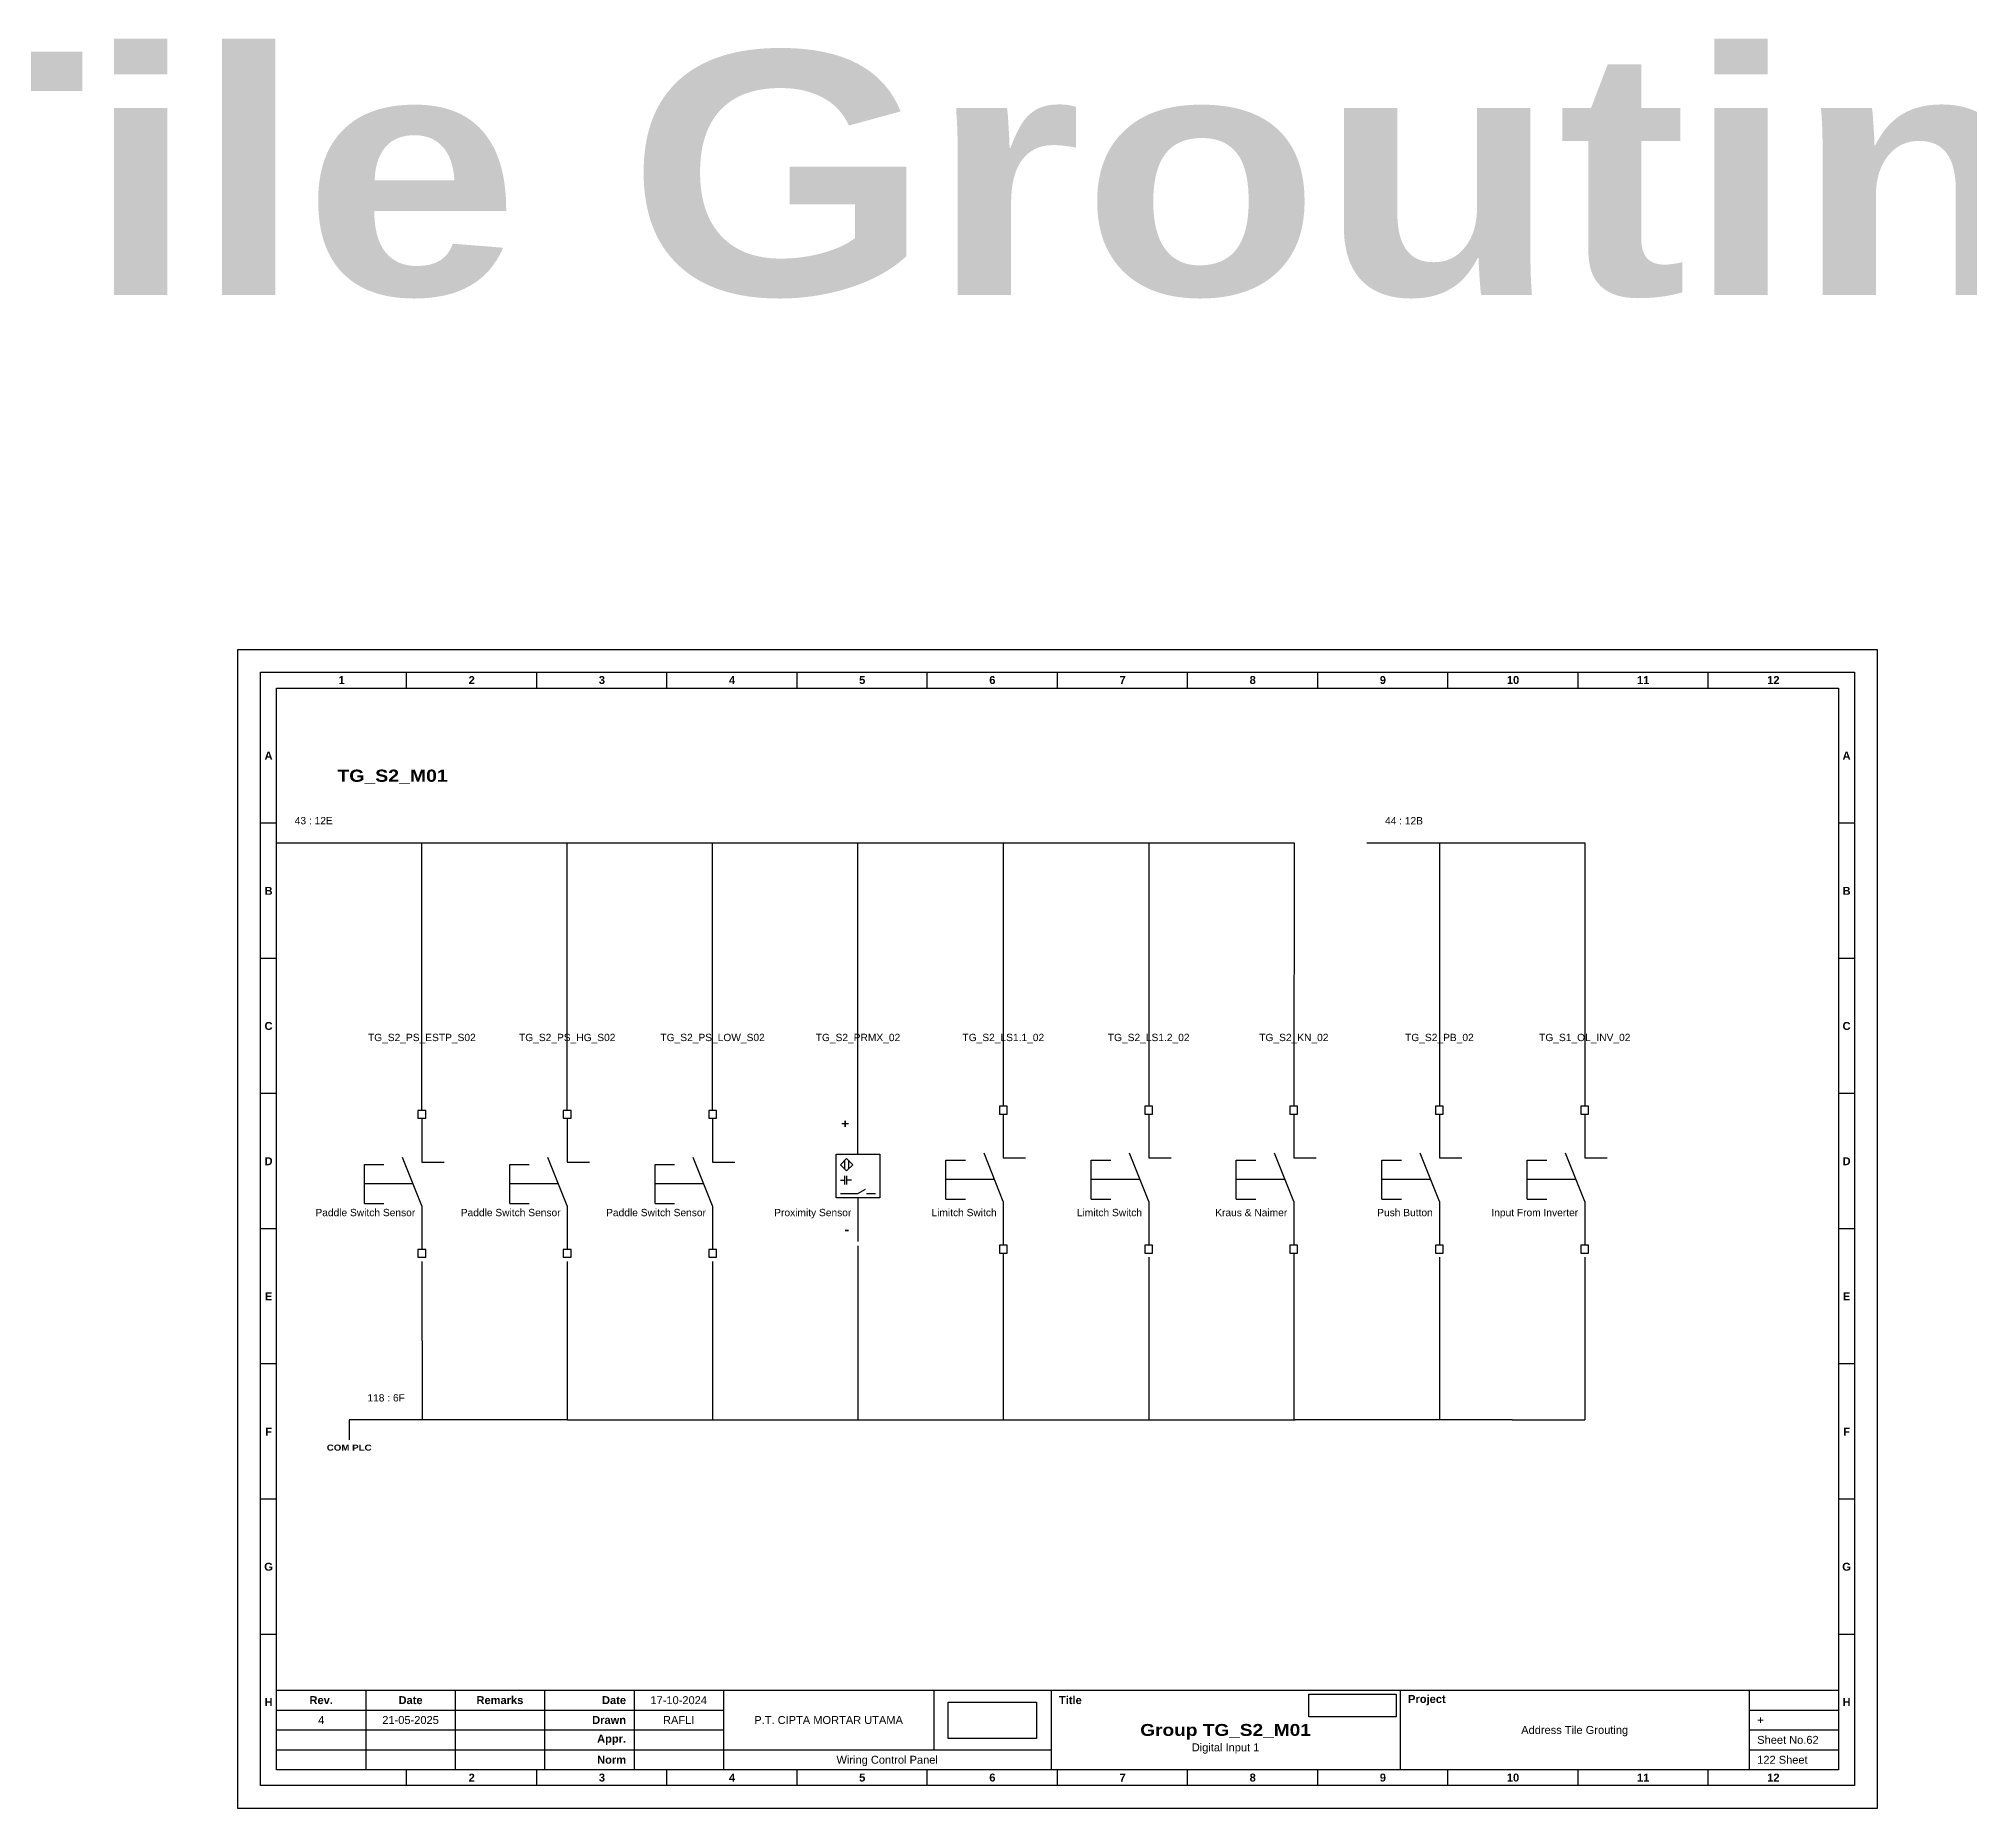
# Model space of a CAD drawing. Header units: centimetres. Extents: x 2030 to 3543, y 1923 to 3402.
# Drawn here: x 2618.3 to 2935.5, y 3111.6 to 3402.3 of the extents above; entities that cross this region are included whole.
import ezdxf
from ezdxf.enums import TextEntityAlignment as Align

# ---------------------------------------------------------------- set-up
doc = ezdxf.new("R2010")
doc.units = ezdxf.units.CM
doc.header["$MEASUREMENT"] = 0
doc.styles.add('Bold', font='ariblk.ttf', dxfattribs={"height": 25.4})
doc.styles.get("Standard").update_dxf_attribs({"font": 'arial.ttf'})
picture_1 = doc.add_image_def('image1.png', size_in_pixel=(2048, 847))
picture_2 = doc.add_image_def('image2.png', size_in_pixel=(2092, 542))

# ---------------------------------------------------------------- blocks, each defined once
blk = doc.blocks.new('KOP MU PROJECT')
at = {"color": 6, "ltscale": 50}
for p, q in [((27.74, 184.05), (27.74, 186.66)), ((49.13, 184.05), (49.13, 186.66)), ((70.51, 184.05), (70.51, 186.66)), ((91.89, 184.05), (91.89, 186.66)), ((113.27, 184.05), (113.27, 186.66)), ((134.66, 184.05), (134.66, 186.66)), ((156.04, 184.05), (156.04, 186.66)), ((177.42, 184.05), (177.42, 186.66)), ((198.8, 184.05), (198.8, 186.66)), ((220.19, 184.05), (220.19, 186.66)), ((241.57, 184.05), (241.57, 186.66)), ((6.36, 161.84), (3.75, 161.84)), ((265.59, 161.84), (262.98, 161.84)), ((6.36, 139.63), (3.75, 139.63)), ((265.59, 139.63), (262.98, 139.63)), ((6.36, 117.42), (3.75, 117.42)), ((265.59, 117.42), (262.98, 117.42)), ((6.36, 95.22), (3.75, 95.22)), ((265.59, 95.22), (262.98, 95.22)), ((6.36, 73.01), (3.75, 73.01)), ((265.59, 73.01), (262.98, 73.01)), ((6.36, 50.8), (3.75, 50.8)), ((265.59, 50.8), (262.98, 50.8)), ((6.36, 28.59), (3.75, 28.59)), ((265.59, 28.59), (262.98, 28.59)), ((27.74, 3.75), (27.74, 6.36)), ((49.13, 3.75), (49.13, 6.36)), ((70.51, 3.75), (70.51, 6.36)), ((91.89, 3.75), (91.89, 6.36)), ((113.27, 3.75), (113.27, 6.36)), ((134.66, 3.75), (134.66, 6.36)), ((156.04, 3.75), (156.04, 6.36)), ((177.42, 3.75), (177.42, 6.36)), ((198.8, 3.75), (198.8, 6.36)), ((220.19, 3.75), (220.19, 6.36)), ((241.57, 3.75), (241.57, 6.36))]:
    blk.add_line(p, q, dxfattribs=at)
at = {"ltscale": 50}
for p, q in [((6.36, 19.41), (262.98, 19.41)), ((21.04, 19.41), (21.04, 6.36)), ((35.72, 19.41), (35.72, 6.36)), ((50.41, 19.41), (50.41, 6.36)), ((65.09, 19.41), (65.09, 6.36)), ((79.77, 19.41), (79.77, 6.36)), ((114.35, 19.41), (114.35, 9.62)), ((133.6, 19.41), (133.6, 6.36)), ((190.95, 19.41), (190.95, 6.36)), ((248.3, 19.41), (248.3, 6.36)), ((6.36, 16.15), (79.77, 16.15)), ((248.3, 16.15), (262.98, 16.15)), ((6.36, 12.89), (79.77, 12.89)), ((248.3, 12.89), (262.98, 12.89)), ((6.36, 9.62), (133.6, 9.62)), ((248.3, 9.62), (262.98, 9.62))]:
    blk.add_line(p, q, dxfattribs=at)
at = {"color": 1, "ltscale": 50}
blk.add_lwpolyline([(269.34, 0), (0, 0), (0, 190.41), (269.34, 190.41)], close=True, dxfattribs=at)
at = {"color": 6, "ltscale": 50}
for points in [[(265.59, 3.75), (3.75, 3.75), (3.75, 186.66), (265.59, 186.66)], [(262.98, 6.36), (6.36, 6.36), (6.36, 184.05), (262.98, 184.05)]]:
    blk.add_lwpolyline(points, close=True, dxfattribs=at)
at = {"ltscale": 50, "char_height": 1.305, "attachment_point": 4}
for s, width, heights, insert in [('\\pxqc;{\\fArial|b1|i0|c0|p34;1}', 21.3825, [2.51], (6.36, 185.36)), ('\\pxqc;{\\fArial|b1|i0|c0|p34;2}', 21.3825, [2.51], (27.74, 185.36)), ('\\pxqc;{\\fArial|b1|i0|c0|p34;3}', 21.3825, [2.51], (49.13, 185.36)), ('\\pxqc;{\\fArial|b1|i0|c0|p34;4}', 21.3825, [2.51], (70.51, 185.36)), ('\\pxqc;{\\fArial|b1|i0|c0|p34;5}', 21.3825, [2.51], (91.89, 185.36)), ('\\pxqc;{\\fArial|b1|i0|c0|p34;6}', 21.3825, [2.51], (113.27, 185.36)), ('\\pxqc;{\\fArial|b1|i0|c0|p34;7}', 21.3825, [2.51], (134.66, 185.36)), ('\\pxqc;{\\fArial|b1|i0|c0|p34;8}', 21.3825, [2.51], (156.04, 185.36)), ('\\pxqc;{\\fArial|b1|i0|c0|p34;9}', 21.3825, [2.51], (177.42, 185.36)), ('\\pxqc;{\\fArial|b1|i0|c0|p34;10}', 21.3825, [2.51], (198.8, 185.36)), ('\\pxqc;{\\fArial|b1|i0|c0|p34;11}', 21.3825, [2.51], (220.19, 185.36)), ('\\pxqc;{\\fArial|b1|i0|c0|p34;12}', 21.3825, [2.51], (241.57, 185.36)), ('\\pxqc;{\\fArial|b1|i0|c0|p34;A}', 2.61, [2.51], (3.75, 172.95)), ('\\pxqc;{\\fArial|b1|i0|c0|p34;A}', 2.61, [2.51], (262.98, 172.95)), ('\\pxqc;{\\fArial|b1|i0|c0|p34;B}', 2.61, [2.51], (3.75, 150.74)), ('\\pxqc;{\\fArial|b1|i0|c0|p34;B}', 2.61, [2.51], (262.98, 150.74)), ('\\pxqc;{\\fArial|b1|i0|c0|p34;C}', 2.61, [2.51], (3.75, 128.53)), ('\\pxqc;{\\fArial|b1|i0|c0|p34;C}', 2.61, [2.51], (262.98, 128.53)), ('\\pxqc;{\\fArial|b1|i0|c0|p34;D}', 2.61, [2.51], (3.75, 106.32)), ('\\pxqc;{\\fArial|b1|i0|c0|p34;D}', 2.61, [2.51], (262.98, 106.32)), ('\\pxqc;{\\fArial|b1|i0|c0|p34;E}', 2.61, [2.51], (3.75, 84.11)), ('\\pxqc;{\\fArial|b1|i0|c0|p34;E}', 2.61, [2.51], (262.98, 84.11)), ('\\pxqc;{\\fArial|b1|i0|c0|p34;F}', 2.61, [2.51], (3.75, 61.9)), ('\\pxqc;{\\fArial|b1|i0|c0|p34;F}', 2.61, [2.51], (262.98, 61.9)), ('\\pxqc;{\\fArial|b1|i0|c0|p34;G}', 2.61, [2.51], (3.75, 39.69)), ('\\pxqc;{\\fArial|b1|i0|c0|p34;G}', 2.61, [2.51], (262.98, 39.69)), ('\\pxqc;{\\fArial|b1|i0|c0|p34;H}', 2.61, [2.51], (3.75, 17.47)), ('\\pxqc;{\\fArial|b1|i0|c0|p34;Rev.}', 14.6811, [2.88], (6.36, 17.78)), ('\\pxqc;{\\fArial|b1|i0|c0|p34;Date}', 14.6811, [2.88], (21.04, 17.78)), ('\\pxqc;{\\fArial|b1|i0|c0|p34;Remarks}', 14.6811, [2.88], (35.72, 17.78)), ('\\pxqr;{\\fArial|b1|i0|c0|p34;Date}', 13.3761, [2.88], (50.41, 17.78)), ('\\pxql;{\\fArial|b1|i0|c0|p34;Title}', 50.2419, [2.88], (134.9, 17.78)), ('\\pxql;{\\fArial|b1|i0|c0|p34;Project}', 50.2419, [2.88], (192.25, 17.78)), ('\\pxqc;{\\fArial|b1|i0|c0|p34;H}', 2.61, [2.51], (262.98, 17.47)), ('\\pxqr;{\\fArial|b1|i0|c0|p34;Drawn}', 13.3761, [2.88], (50.41, 14.52)), ('\\pxql;{\\fArial|b1|i0|c0|p34;+}', 14.6811, [2.88], (249.61, 14.52)), ('\\pxqr;{\\fArial|b1|i0|c0|p34;Appr.}', 13.3761, [2.88], (50.41, 11.26)), ('\\pxqr;{\\fArial|b1|i0|c0|p34;Norm}', 13.3761, [2.88], (50.41, 7.99)), ('\\pxqc;{\\fArial|b1|i0|c0|p34;2}', 21.3825, [2.51], (27.74, 5.06)), ('\\pxqc;{\\fArial|b1|i0|c0|p34;3}', 21.3825, [2.51], (49.13, 5.06)), ('\\pxqc;{\\fArial|b1|i0|c0|p34;4}', 21.3825, [2.51], (70.51, 5.06)), ('\\pxqc;{\\fArial|b1|i0|c0|p34;5}', 21.3825, [2.51], (91.89, 5.06)), ('\\pxqc;{\\fArial|b1|i0|c0|p34;6}', 21.3825, [2.51], (113.27, 5.06)), ('\\pxqc;{\\fArial|b1|i0|c0|p34;7}', 21.3825, [2.51], (134.66, 5.06)), ('\\pxqc;{\\fArial|b1|i0|c0|p34;8}', 21.3825, [2.51], (156.04, 5.06)), ('\\pxqc;{\\fArial|b1|i0|c0|p34;9}', 21.3825, [2.51], (177.42, 5.06)), ('\\pxqc;{\\fArial|b1|i0|c0|p34;10}', 21.3825, [2.51], (198.8, 5.06)), ('\\pxqc;{\\fArial|b1|i0|c0|p34;11}', 21.3825, [2.51], (220.19, 5.06)), ('\\pxqc;{\\fArial|b1|i0|c0|p34;12}', 21.3825, [2.51], (241.57, 5.06))]:
    blk.add_mtext_dynamic_manual_height_columns(s, width=width, gutter_width=0.0326, heights=heights, dxfattribs=dict(at, insert=insert))
at = {"ltscale": 50}
for tag, p in [('DATECREATED', (72.43, 17.78)), ('REV', (13.7, 14.52)), ('REVDATE', (28.38, 14.52)), ('REMARKS', (43.06, 14.52)), ('DRAWN', (72.43, 14.52)), ('COMPANY', (97.06, 14.52)), ('PROJECT', (219.62, 12.89)), ('APPR', (72.43, 11.26)), ('DESCRIPTION', (162.27, 10.03)), ('NORM', (72.43, 7.99)), ('DRAWINGCATEGORY', (106.68, 7.99))]:
    blk.add_attdef(tag, text='', height=1.3, dxfattribs=at).set_placement(p, align=Align.MIDDLE_CENTER)
at = {"ltscale": 50, "style": 'Bold'}
blk.add_attdef('TITLE', text='', height=1.96, dxfattribs=at).set_placement((162.27, 12.89), align=Align.MIDDLE_CENTER)
at = {"ltscale": 50}
for tag, p in [('SHEETNUMBER', (249.61, 11.26)), ('TOTALSHEET', (249.61, 7.99))]:
    blk.add_attdef(tag, text='', height=1.3, dxfattribs=at).set_placement(p, align=Align.MIDDLE_LEFT)
image = blk.add_image(picture_1, insert=(116.72, 11.48), size_in_units=(14.5, 6), dxfattribs=at)
image.dxf.flags = 15
image = blk.add_image(picture_2, insert=(175.94, 15.04), size_in_units=(14.36, 3.72), dxfattribs=at)
image.dxf.flags = 15

msp = doc.modelspace()

# ---------------------------------------------------------------- linework, layer by layer
at = {"color": 146, "ltscale": 50, "true_color": 0x105689}
for p, q in [((2657.42, 3270.24), (2681.3, 3270.24)), ((2681.3, 3226.24), (2681.3, 3270.24)), ((2681.3, 3270.24), (2705.18, 3270.24)), ((2705.18, 3226.24), (2705.18, 3270.24)), ((2705.18, 3270.24), (2729.06, 3270.24)), ((2729.06, 3226.24), (2729.06, 3270.24)), ((2729.06, 3270.24), (2752.94, 3270.24)), ((2752.94, 3226.24), (2752.94, 3270.24)), ((2752.94, 3270.24), (2776.82, 3270.24)), ((2776.82, 3270.24), (2776.82, 3226.93)), ((2776.82, 3270.24), (2800.7, 3270.24)), ((2800.7, 3270.24), (2800.7, 3226.93)), ((2800.7, 3270.24), (2824.58, 3270.24)), ((2824.58, 3270.24), (2824.53, 3226.93)), ((2836.52, 3270.24), (2848.46, 3270.24)), ((2848.46, 3270.24), (2848.46, 3226.93)), ((2848.46, 3270.24), (2860.4, 3270.24)), ((2860.4, 3270.24), (2872.34, 3270.24)), ((2872.34, 3270.24), (2872.34, 3226.93)), ((2752.94, 3204.02), (2752.94, 3175.43)), ((2681.3, 3201.46), (2681.33, 3175.43)), ((2705.18, 3201.46), (2705.18, 3175.43)), ((2729.06, 3201.46), (2729.06, 3175.43)), ((2776.82, 3202.83), (2776.82, 3175.43)), ((2800.7, 3202.14), (2800.7, 3175.43)), ((2824.53, 3202.83), (2824.53, 3175.43)), ((2848.46, 3202.14), (2848.46, 3175.43)), ((2872.34, 3202.14), (2872.34, 3175.43)), ((2705.22, 3175.43), (2669.36, 3175.43)), ((2669.36, 3175.36), (2669.36, 3172.16)), ((2705.22, 3175.43), (2753.02, 3175.43)), ((2753.02, 3175.43), (2753.02, 3175.43)), ((2753.02, 3175.43), (2800.82, 3175.43)), ((2800.82, 3175.43), (2824.78, 3175.43)), ((2860.4, 3175.43), (2824.78, 3175.43)), ((2860.4, 3175.43), (2872.34, 3175.43))]:
    msp.add_line(p, q, dxfattribs=at)
at = {"ltscale": 50}
for p, q in [((2752.94, 3219.06), (2752.94, 3226.24)), ((2681.3, 3224.96), (2681.3, 3217.78)), ((2705.18, 3224.96), (2705.18, 3217.78)), ((2729.06, 3224.96), (2729.06, 3217.78)), ((2776.82, 3225.65), (2776.82, 3218.47)), ((2800.7, 3225.65), (2800.7, 3218.47)), ((2824.53, 3225.65), (2824.53, 3218.47)), ((2848.46, 3225.65), (2848.46, 3218.47)), ((2872.34, 3225.65), (2872.34, 3218.47)), ((2750.07, 3214.79), (2750.78, 3214.79)), ((2751.86, 3214.79), (2751.14, 3214.79)), ((2681.3, 3210.6), (2681.3, 3203.42)), ((2705.18, 3210.6), (2705.18, 3203.42)), ((2729.06, 3210.6), (2729.06, 3203.42)), ((2752.94, 3211.88), (2752.94, 3204.7)), ((2754.37, 3212.6), (2755.81, 3212.6)), ((2776.82, 3211.29), (2776.82, 3204.11)), ((2800.7, 3211.29), (2800.7, 3204.11)), ((2824.53, 3211.29), (2824.53, 3204.11)), ((2848.46, 3211.29), (2848.46, 3204.11)), ((2872.34, 3211.29), (2872.34, 3204.11))]:
    msp.add_line(p, q, dxfattribs=at)
at = {"ltscale": 500}
for p, q in [((2671.86, 3210.99), (2671.86, 3217.39)), ((2671.86, 3217.39), (2675.06, 3217.39)), ((2681.3, 3210.6), (2678.13, 3218.52)), ((2681.3, 3217.78), (2684.97, 3217.78)), ((2695.74, 3210.99), (2695.74, 3217.39)), ((2695.74, 3217.39), (2698.94, 3217.39)), ((2705.18, 3210.6), (2702.01, 3218.52)), ((2705.18, 3217.78), (2708.85, 3217.78)), ((2719.62, 3210.99), (2719.62, 3217.39)), ((2719.62, 3217.39), (2722.82, 3217.39)), ((2729.06, 3210.6), (2725.89, 3218.52)), ((2729.06, 3217.78), (2732.73, 3217.78)), ((2767.38, 3211.68), (2767.38, 3218.08)), ((2767.38, 3218.08), (2770.58, 3218.08)), ((2776.82, 3211.29), (2773.65, 3219.21)), ((2776.82, 3218.47), (2780.49, 3218.47)), ((2791.26, 3211.68), (2791.26, 3218.08)), ((2791.26, 3218.08), (2794.46, 3218.08)), ((2800.7, 3211.29), (2797.53, 3219.21)), ((2800.7, 3218.47), (2804.37, 3218.47)), ((2815.09, 3211.68), (2815.09, 3218.08)), ((2815.09, 3218.08), (2818.29, 3218.08)), ((2824.53, 3211.29), (2821.36, 3219.21)), ((2824.53, 3218.47), (2828.2, 3218.47)), ((2839.02, 3211.68), (2839.02, 3218.08)), ((2839.02, 3218.08), (2842.22, 3218.08)), ((2848.46, 3211.29), (2845.29, 3219.21)), ((2848.46, 3218.47), (2852.13, 3218.47)), ((2862.9, 3211.68), (2862.9, 3218.08)), ((2862.9, 3218.08), (2866.1, 3218.08)), ((2872.34, 3211.29), (2869.17, 3219.21)), ((2872.34, 3218.47), (2876.01, 3218.47)), ((2679.86, 3214.19), (2671.86, 3214.19)), ((2703.74, 3214.19), (2695.74, 3214.19)), ((2727.62, 3214.19), (2719.62, 3214.19)), ((2775.38, 3214.88), (2767.38, 3214.88)), ((2799.26, 3214.88), (2791.26, 3214.88)), ((2823.09, 3214.88), (2815.09, 3214.88)), ((2847.02, 3214.88), (2839.02, 3214.88)), ((2870.9, 3214.88), (2862.9, 3214.88)), ((2671.86, 3210.99), (2675.06, 3210.99)), ((2695.74, 3210.99), (2698.94, 3210.99)), ((2719.62, 3210.99), (2722.82, 3210.99)), ((2767.38, 3211.68), (2770.58, 3211.68)), ((2791.26, 3211.68), (2794.46, 3211.68)), ((2815.09, 3211.68), (2818.29, 3211.68)), ((2839.02, 3211.68), (2842.22, 3211.68)), ((2862.9, 3211.68), (2866.1, 3211.68))]:
    msp.add_line(p, q, dxfattribs=at)
for points in [[(2680.66, 3224.96), (2681.94, 3224.96), (2681.94, 3226.24), (2680.66, 3226.24)], [(2704.54, 3224.96), (2705.82, 3224.96), (2705.82, 3226.24), (2704.54, 3226.24)], [(2728.42, 3224.96), (2729.7, 3224.96), (2729.7, 3226.24), (2728.42, 3226.24)], [(2776.18, 3225.65), (2777.46, 3225.65), (2777.46, 3226.93), (2776.18, 3226.93)], [(2800.06, 3225.65), (2801.34, 3225.65), (2801.34, 3226.93), (2800.06, 3226.93)], [(2823.89, 3225.65), (2825.17, 3225.65), (2825.17, 3226.93), (2823.89, 3226.93)], [(2847.82, 3225.65), (2849.1, 3225.65), (2849.1, 3226.93), (2847.82, 3226.93)], [(2871.7, 3225.65), (2872.98, 3225.65), (2872.98, 3226.93), (2871.7, 3226.93)], [(2776.18, 3202.83), (2777.46, 3202.83), (2777.46, 3204.11), (2776.18, 3204.11)], [(2800.06, 3202.83), (2801.34, 3202.83), (2801.34, 3204.11), (2800.06, 3204.11)], [(2823.89, 3202.83), (2825.17, 3202.83), (2825.17, 3204.11), (2823.89, 3204.11)], [(2847.82, 3202.83), (2849.1, 3202.83), (2849.1, 3204.11), (2847.82, 3204.11)], [(2871.7, 3202.83), (2872.98, 3202.83), (2872.98, 3204.11), (2871.7, 3204.11)], [(2680.66, 3202.14), (2681.94, 3202.14), (2681.94, 3203.42), (2680.66, 3203.42)], [(2704.54, 3202.14), (2705.82, 3202.14), (2705.82, 3203.42), (2704.54, 3203.42)], [(2728.42, 3202.14), (2729.7, 3202.14), (2729.7, 3203.42), (2728.42, 3203.42)]]:
    msp.add_lwpolyline(points, close=True, dxfattribs=at)
at = {"ltscale": 50}
for points in [[(2749.35, 3219.06), (2756.53, 3219.06), (2756.53, 3211.88), (2749.35, 3211.88)], [(2751.08, 3216.31), (2750.07, 3217.33), (2751.08, 3218.34), (2752.1, 3217.33)]]:
    msp.add_lwpolyline(points, close=True, dxfattribs=at)
for points in [[(2750.8, 3216.6), (2750.8, 3218.06)], [(2751.37, 3218.06), (2751.37, 3216.6)], [(2750.07, 3212.6), (2752.94, 3212.6), (2754.18, 3213.32)], [(2750.78, 3214.08), (2750.78, 3214.79), (2750.78, 3215.51)], [(2751.14, 3214.08), (2751.14, 3214.79), (2751.14, 3215.51)]]:
    msp.add_lwpolyline(points, dxfattribs=at)

# ---------------------------------------------------------------- block references
msp.add_blockref('KOP MU PROJECT', (2651.06, 3111.59)).add_auto_attribs({'DESCRIPTION': 'Digital Input 1', 'TITLE': 'Group TG_S2_M01', 'PROJECT': 'Address Tile Grouting', 'COMPANY': 'P.T. CIPTA MORTAR UTAMA', 'DRAWINGCATEGORY': 'Wiring Control Panel', 'DRAWN': 'RAFLI', 'DATECREATED': '17-10-2024', 'REVDATE': '21-05-2025', 'REV': '4', 'SHEETNUMBER': 'Sheet No.62', 'TOTALSHEET': '122 Sheet'})

# ---------------------------------------------------------------- texts
at = {"ltscale": 500, "style": 'Bold'}
for s, height, p in [('PLAN 1 - Address Tile Grouting', 40, (2029.22, 3360.2)), ('TG_S2_M01', 2, (2667.42, 3280.24))]:
    msp.add_text(s, height=height, dxfattribs=at).set_placement(p)
at = {"ltscale": 500}
for s, p in [('43 : 12E', (2660.42, 3274.46)), ('44 : 12B', (2839.52, 3274.44)), ('118 : 6F', (2672.36, 3179.64))]:
    msp.add_text(s, height=1.2, dxfattribs=at).set_placement(p, align=Align.TOP_LEFT)
at = {"ltscale": 50}
for s, p in [('TG_S2_PS_ESTP_S02', (2681.3, 3238.24)), ('TG_S2_PS_HG_S02', (2705.18, 3238.24)), ('TG_S2_PS_LOW_S02', (2729.06, 3238.24)), ('TG_S2_PRMX_02', (2752.94, 3238.24)), ('TG_S2_LS1.1_02', (2776.82, 3238.24)), ('TG_S2_LS1.2_02', (2800.7, 3238.24)), ('TG_S2_KN_02', (2824.55, 3238.24)), ('TG_S2_PB_02', (2848.46, 3238.24)), ('TG_S1_OL_INV_02', (2872.34, 3238.24))]:
    msp.add_text(s, height=1.2, dxfattribs=at).set_placement(p, align=Align.MIDDLE_CENTER)
at = {"ltscale": 500, "style": 'Bold'}
msp.add_text('+', height=1.44, dxfattribs=at).set_placement((2751.5, 3224.81), align=Align.TOP_RIGHT)
at = {"ltscale": 50}
for s, p in [('Paddle Switch Sensor', (2680.21, 3208.52)), ('Paddle Switch Sensor', (2704.09, 3208.52)), ('Paddle Switch Sensor', (2727.97, 3208.52)), ('Proximity Sensor', (2751.85, 3208.52)), ('Limitch Switch', (2775.73, 3208.52)), ('Limitch Switch', (2799.61, 3208.52)), ('Kraus & Naimer', (2823.46, 3208.52)), ('Push Button', (2847.37, 3208.52)), ('Input From Inverter', (2871.25, 3208.52))]:
    msp.add_text(s, height=1.2, dxfattribs=at).set_placement(p, align=Align.BOTTOM_RIGHT)
at = {"ltscale": 500, "style": 'Bold'}
msp.add_text('-', height=1.44, dxfattribs=at).set_placement((2751.5, 3205.56), align=Align.BOTTOM_RIGHT)
at = {"ltscale": 50, "style": 'Bold'}
msp.add_text('COM PLC', height=1, dxfattribs=at).set_placement((2669.36, 3171.36), align=Align.TOP_CENTER)

doc.saveas('drawing.dxf')
